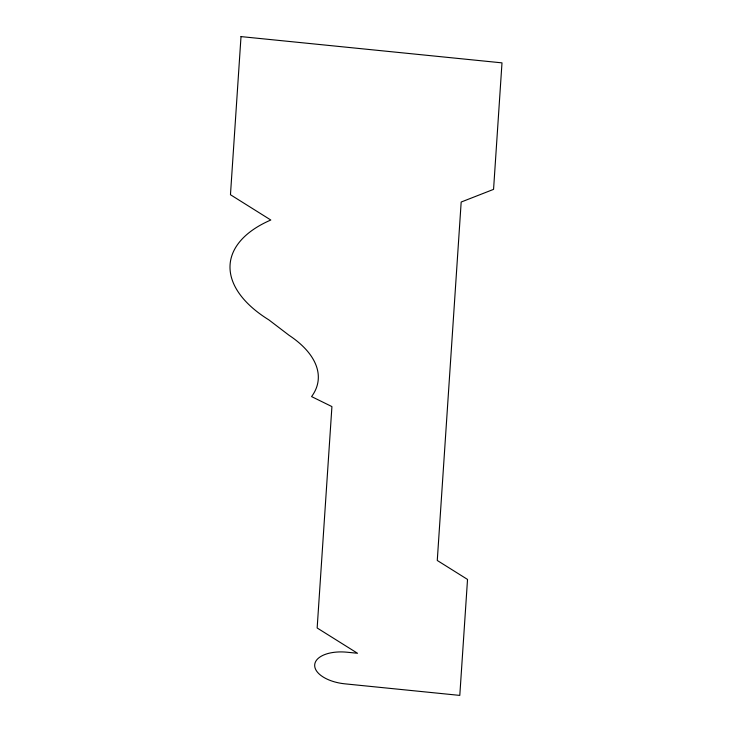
<?xml version="1.0" encoding="UTF-8"?>
<svg xmlns="http://www.w3.org/2000/svg" width="732" height="732" viewBox="0 0 732 732"><rect width="100%" height="100%" fill="white"/><g stroke="black" fill="none" stroke-linecap="round" stroke-linejoin="round"><path stroke-width="1.1" d="M241.011 36.6L230.461 194.73L270.813 220.021A142.374 71.617 6.4 0 0 268.854 319.875L289.085 335.311A118.346 59.53 6.4 0 1 311.576 396.588L331.925 406.589L317.157 627.983L357.509 653.264L347.069 652.221A31.485 15.839 6.4 0 0 314.696 664.876A31.485 15.839 6.4 0 0 344.964 683.844L459.797 695.4L467.528 579.433L437.269 560.474L461.178 202.032L493.56 189.368L501.996 62.861L241.011 36.6"/></g></svg>
